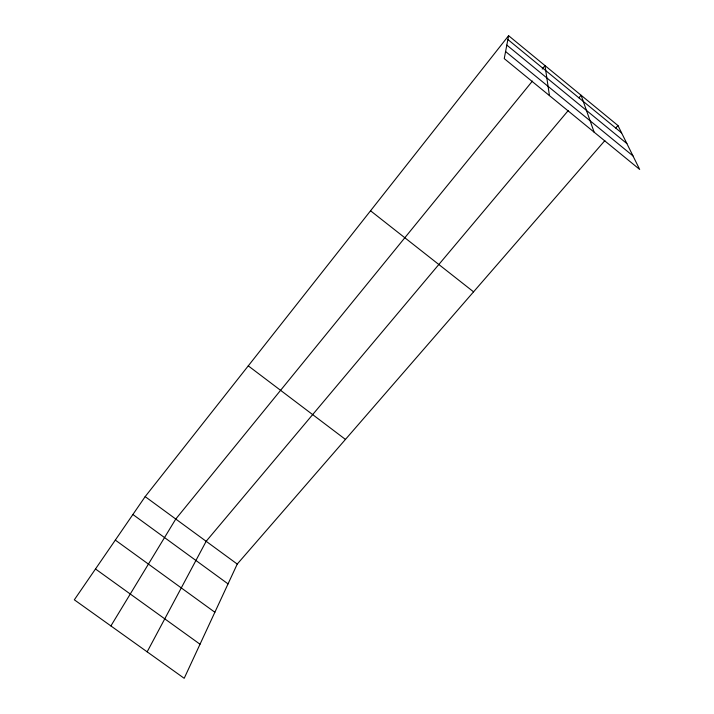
<?xml version="1.0" encoding="UTF-8"?>
<svg xmlns="http://www.w3.org/2000/svg" width="714" height="714" viewBox="0 0 714 714"><rect width="100%" height="100%" fill="white"/><g stroke="black" fill="none" stroke-linecap="round" stroke-linejoin="round"><path stroke-width="1.07" d="M508.6 35.7L504.245 58.619L639.673 169.432L617.949 125.53L508.6 35.7L145.165 496.623L74.327 599.805L184.194 678.3L237.244 564.069L604.847 140.613M147.155 651.837L206.159 541.301L568.192 110.608M110.893 625.928L175.769 519.042L532.412 81.084M542.212 69.053L545.014 65.608L549.441 95.596M578.947 97.818L581.098 95.257L594.128 132.17M615.763 128.038L617.949 125.53M95.489 568.978L200.018 644.224M115.32 540.096L214.86 612.255M132.893 514.499L228.034 583.891M145.165 496.623L237.244 564.069M248.267 365.863L345.451 439.422M370.548 210.782L473.569 291.839M506.815 45.098L626.874 143.568M505.592 51.551L632.979 155.911M507.877 39.52L621.582 132.866"/></g></svg>
